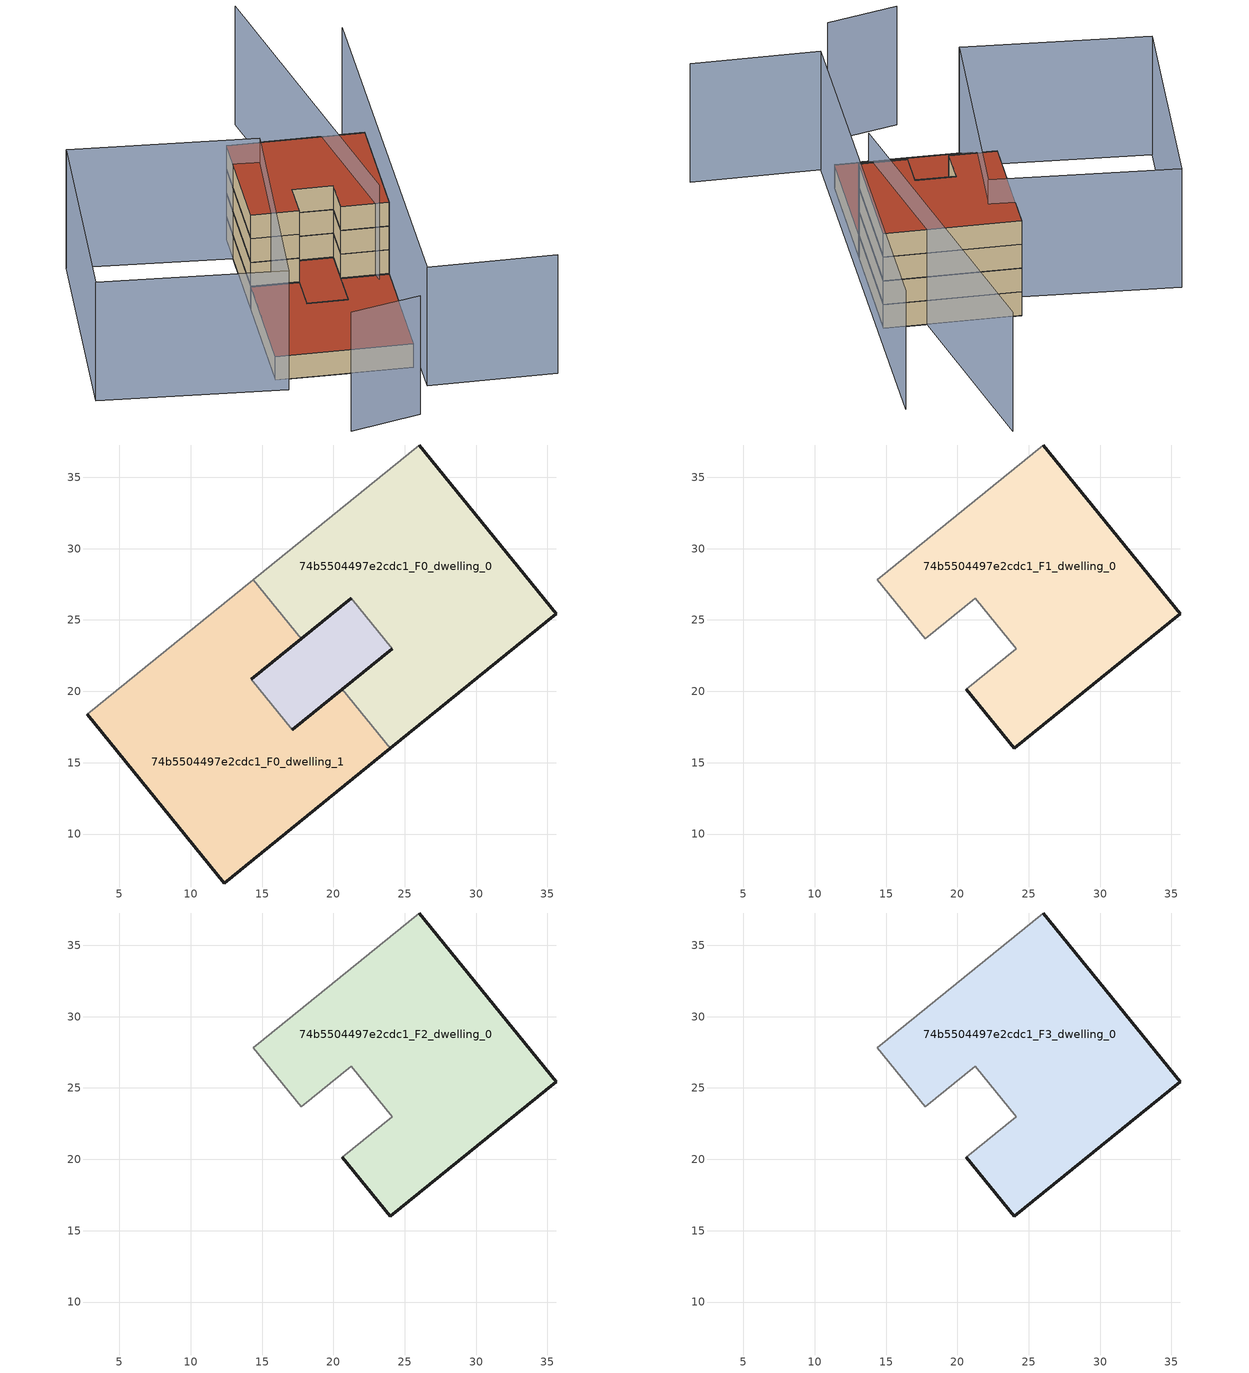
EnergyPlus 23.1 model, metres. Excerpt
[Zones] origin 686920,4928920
74b5504497e2cdc1_F0_dwelling_0
 floor ground (EU_floor_Construction): 35.61,25.44 26.03,37.26 14.39,27.83 17.74,23.69 21.24,26.52 24.11,22.97 20.62,20.14 23.97,16 z0
 wall outside (EU_wall_Construction): 26.03,37.26 35.61,25.44 23.97,16 z0:3
 wall adiabatic (EU_wall_Construction): 20.62,20.14 24.11,22.97 / 21.24,26.52 17.74,23.69 / 14.39,27.83 26.03,37.26 z0:3
 wall to 74b5504497e2cdc1_F0_circulation (EU_wall_Construction): 24.11,22.97 21.24,26.52 z0:3
 wall to 74b5504497e2cdc1_F0_dwelling_1 (EU_wall_Construction): 17.74,23.69 14.39,27.83 / 23.97,16 20.62,20.14 z0:3
74b5504497e2cdc1_F0_dwelling_1
 floor ground (EU_floor_Construction): 23.97,16 20.62,20.14 17.12,17.31 14.25,20.86 17.74,23.69 14.39,27.83 2.75,18.39 12.33,6.57 z0
 wall outside (EU_wall_Construction): 17.74,23.69 14.25,20.86 / 17.12,17.31 20.62,20.14 / 23.97,16 12.33,6.57 2.75,18.39 z0:3
 wall adiabatic (EU_wall_Construction): 2.75,18.39 14.39,27.83 z0:3
 wall to 74b5504497e2cdc1_F0_circulation (EU_wall_Construction): 14.25,20.86 17.12,17.31 z0:3
 roof outside (EU_roof_Construction): 17.74,23.69 14.25,20.86 17.12,17.31 20.62,20.14 23.97,16 12.33,6.57 2.75,18.39 14.39,27.83 z3
74b5504497e2cdc1_F0_circulation
 floor ground (EU_floor_Construction): 24.11,22.97 21.24,26.52 14.25,20.86 17.12,17.31 z0
 wall outside (EU_wall_Construction): 24.11,22.97 17.12,17.31 / 14.25,20.86 21.24,26.52 z0:3
 roof outside (EU_roof_Construction): 21.24,26.52 24.11,22.97 17.12,17.31 14.25,20.86 z3
74b5504497e2cdc1_F1_dwelling_0
 floor to 74b5504497e2cdc1_F0_dwelling_0 (EU_floor_Construction): 35.61,25.44 26.03,37.26 14.39,27.83 17.74,23.69 21.24,26.52 24.11,22.97 20.62,20.14 23.97,16 z3
 wall outside (EU_wall_Construction): 26.03,37.26 35.61,25.44 23.97,16 20.62,20.14 z3:6
 wall adiabatic (EU_wall_Construction): 20.62,20.14 24.11,22.97 21.24,26.52 17.74,23.69 14.39,27.83 26.03,37.26 z3:6
74b5504497e2cdc1_F2_dwelling_0
 floor to 74b5504497e2cdc1_F1_dwelling_0 (EU_floor_Construction): 35.61,25.44 26.03,37.26 14.39,27.83 17.74,23.69 21.24,26.52 24.11,22.97 20.62,20.14 23.97,16 z6
 wall outside (EU_wall_Construction): 26.03,37.26 35.61,25.44 23.97,16 20.62,20.14 z6:9
 wall adiabatic (EU_wall_Construction): 20.62,20.14 24.11,22.97 21.24,26.52 17.74,23.69 14.39,27.83 26.03,37.26 z6:9
74b5504497e2cdc1_F3_dwelling_0
 floor to 74b5504497e2cdc1_F2_dwelling_0 (EU_floor_Construction): 35.61,25.44 26.03,37.26 14.39,27.83 17.74,23.69 21.24,26.52 24.11,22.97 20.62,20.14 23.97,16 z9
 wall outside (EU_wall_Construction): 26.03,37.26 35.61,25.44 23.97,16 20.62,20.14 z9:12
 wall adiabatic (EU_wall_Construction): 20.62,20.14 24.11,22.97 21.24,26.52 17.74,23.69 14.39,27.83 26.03,37.26 z9:12
 roof outside (EU_roof_Construction): 26.03,37.26 35.61,25.44 23.97,16 20.62,20.14 24.11,22.97 21.24,26.52 17.74,23.69 14.39,27.83 z12
shading: -2.61,6.05 4.07,1.2 / 18.76,-7.72 9.69,3.4 / 9.69,3.4 49.33,35.76 / 47.74,48.07 22.29,16.27 / 1.76,16.17 -10.42,33.36 / -10.42,33.36 12.43,49.57 / 12.43,49.57 24.62,32.37 / 24.62,32.37 1.76,16.17 z0:15
[Building]
EU S2 Campaign: North Axis=0; Terrain=City; Solar Distribution=FullExterior
[Site:Location]
Bologna: Latitude=44.5; Longitude=11.25; Time Zone=1; Elevation=37
[SizingPeriod:WeatherFileDays]
AnnualSizingPeriod: Begin Month=1; Begin Day of Month=1; End Month=12; End Day of Month=31; Day of Week for Start Day=Monday; Use Weather File Daylight Saving Period=No; Use Weather File Rain and Snow Indicators=No
[MATERIAL]
EU_InternalMass_Material: Roughness=MediumRough; Thickness=0.1; Conductivity=1; Density=1800; Specific Heat=900; Thermal Absorptance=0.9; Solar Absorptance=0.7; Visible Absorptance=0.7
[MATERIAL:NOMASS] Roughness=MediumRough; Thermal Absorptance=0.9; Solar Absorptance=0.7; Visible Absorptance=0.7
Name | Thermal Resistance
EU_wall_NoMass | 0.937881
EU_roof_NoMass | 0.548572
EU_floor_NoMass | 0.71348
[CONSTRUCTION]
EU_wall_Construction: EU_wall_NoMass
EU_roof_Construction: EU_roof_NoMass
EU_floor_Construction: EU_floor_NoMass
EU_InternalMass_Construction: EU_InternalMass_Material
[ZONE] Type=1; Multiplier=1; Ceiling Height=autocalculate; Floor Area=autocalculate; Part of Total Floor Area=Yes
Name | Volume
74b5504497e2cdc1_F0_dwelling_0; 74b5504497e2cdc1_F1_dwelling_0; 74b5504497e2cdc1_F2_dwelling_0; 74b5504497e2cdc1_F3_dwelling_0; 74b5504497e2cdc1_F0_dwelling_1 | 622.69
74b5504497e2cdc1_F0_circulation | 123.173
[INTERNALMASS] Construction=EU_InternalMass_Construction
Name | Zone or ZoneList | Surface Area
74b5504497e2cdc1_F0_dwelling_0_EU_InternalMass | 74b5504497e2cdc1_F0_dwelling_0 | 207.565
74b5504497e2cdc1_F0_dwelling_1_EU_InternalMass | 74b5504497e2cdc1_F0_dwelling_1 | 207.565
74b5504497e2cdc1_F1_dwelling_0_EU_InternalMass | 74b5504497e2cdc1_F1_dwelling_0 | 456.354
74b5504497e2cdc1_F2_dwelling_0_EU_InternalMass | 74b5504497e2cdc1_F2_dwelling_0 | 456.354
74b5504497e2cdc1_F3_dwelling_0_EU_InternalMass | 74b5504497e2cdc1_F3_dwelling_0 | 456.354
[OTHEREQUIPMENT] Fuel Type=Electricity; Design Level Calculation Method=Watts/Area; Power per Zone Floor Area=1; Fraction Latent=0; Fraction Radiant=0; Fraction Lost=0; Carbon Dioxide Generation Rate=0; EndUse Subcategory=EU_Step8_InternalGains
Name | Zone or ZoneList or Space or SpaceList | Schedule
EU_Step8_InternalGain_74b5504497e2cdc1_F0_dwelling_0_f000 | 74b5504497e2cdc1_F0_dwelling_0 | EU_Step8_GainSchedule_74b5504497e2cdc1_F0_dwelling_0_f000
EU_Step8_InternalGain_74b5504497e2cdc1_F0_dwelling_1_f000 | 74b5504497e2cdc1_F0_dwelling_1 | EU_Step8_GainSchedule_74b5504497e2cdc1_F0_dwelling_1_f000
EU_Step8_InternalGain_74b5504497e2cdc1_F1_dwelling_0_f000 | 74b5504497e2cdc1_F1_dwelling_0 | EU_Step8_GainSchedule_74b5504497e2cdc1_F1_dwelling_0_f000
EU_Step8_InternalGain_74b5504497e2cdc1_F2_dwelling_0_f000 | 74b5504497e2cdc1_F2_dwelling_0 | EU_Step8_GainSchedule_74b5504497e2cdc1_F2_dwelling_0_f000
EU_Step8_InternalGain_74b5504497e2cdc1_F3_dwelling_0_f000 | 74b5504497e2cdc1_F3_dwelling_0 | EU_Step8_GainSchedule_74b5504497e2cdc1_F3_dwelling_0_f000
[ZONEINFILTRATION:DESIGNFLOWRATE]
EU_Circulation_Infiltration_74b5504497e2cdc1_F0_circulation: Zone or ZoneList or Space or SpaceList=74b5504497e2cdc1_F0_circulation; Schedule=EU_AlwaysOn; Design Flow Rate Calculation Method=Flow/Area; Flow Rate per Floor Area=0.0005; Constant Term Coefficient=1; Temperature Term Coefficient=0; Velocity Term Coefficient=0; Velocity Squared Term Coefficient=0
[ZONEVENTILATION:DESIGNFLOWRATE] Schedule=EU_AlwaysOn; Design Flow Rate Calculation Method=AirChanges/Hour; Air Changes per Hour=0.687892; Ventilation Type=Natural; Fan Pressure Rise=0; Fan Total Efficiency=1; Constant Term Coefficient=1; Temperature Term Coefficient=0; Velocity Term Coefficient=0; Velocity Squared Term Coefficient=0; Minimum Indoor Temperature=-100; Maximum Indoor Temperature=100; Delta Temperature=-100; Minimum Outdoor Temperature=-100; Maximum Outdoor Temperature=100; Maximum Wind Speed=40
Name | Zone or ZoneList or Space or SpaceList
EU_ConstantAir_74b5504497e2cdc1_F0_dwelling_0 | 74b5504497e2cdc1_F0_dwelling_0
EU_ConstantAir_74b5504497e2cdc1_F0_dwelling_1 | 74b5504497e2cdc1_F0_dwelling_1
EU_ConstantAir_74b5504497e2cdc1_F1_dwelling_0 | 74b5504497e2cdc1_F1_dwelling_0
EU_ConstantAir_74b5504497e2cdc1_F2_dwelling_0 | 74b5504497e2cdc1_F2_dwelling_0
EU_ConstantAir_74b5504497e2cdc1_F3_dwelling_0 | 74b5504497e2cdc1_F3_dwelling_0
[HVACTEMPLATE:THERMOSTAT] Constant Heating Setpoint=20; Constant Cooling Setpoint=50
EU_HeatOnly_74b5504497e2cdc1_F0_dwelling_0; EU_HeatOnly_74b5504497e2cdc1_F0_dwelling_1; EU_HeatOnly_74b5504497e2cdc1_F1_dwelling_0; EU_HeatOnly_74b5504497e2cdc1_F2_dwelling_0; EU_HeatOnly_74b5504497e2cdc1_F3_dwelling_0
[HVACTEMPLATE:ZONE:IDEALLOADSAIRSYSTEM] System Availability Schedule=EU_AlwaysOn; Maximum Heating Supply Air Temperature=50; Minimum Cooling Supply Air Temperature=13; Maximum Heating Supply Air Humidity Ratio=0.0156; Minimum Cooling Supply Air Humidity Ratio=0.0077; Heating Limit=NoLimit; Cooling Limit=NoLimit; Heating Availability Schedule=EU_AlwaysOn; Cooling Availability Schedule=EU_CoolingOff; Dehumidification Control Type=ConstantSensibleHeatRatio; Cooling Sensible Heat Ratio=0.7; Dehumidification Setpoint=60; Humidification Control Type=None; Humidification Setpoint=30; Outdoor Air Method=None; Outdoor Air Flow Rate per Person=0.00944; Outdoor Air Flow Rate per Zone Floor Area=0; Outdoor Air Flow Rate per Zone=0; Demand Controlled Ventilation Type=None; Outdoor Air Economizer Type=NoEconomizer; Heat Recovery Type=None; Sensible Heat Recovery Effectiveness=0.7; Latent Heat Recovery Effectiveness=0.65
Name | Template Thermostat
74b5504497e2cdc1_F0_dwelling_0 | EU_HeatOnly_74b5504497e2cdc1_F0_dwelling_0
74b5504497e2cdc1_F0_dwelling_1 | EU_HeatOnly_74b5504497e2cdc1_F0_dwelling_1
74b5504497e2cdc1_F1_dwelling_0 | EU_HeatOnly_74b5504497e2cdc1_F1_dwelling_0
74b5504497e2cdc1_F2_dwelling_0 | EU_HeatOnly_74b5504497e2cdc1_F2_dwelling_0
74b5504497e2cdc1_F3_dwelling_0 | EU_HeatOnly_74b5504497e2cdc1_F3_dwelling_0
[SIZING:ZONE] Zone Cooling Design Supply Air Temperature Input Method=SupplyAirTemperature; Zone Cooling Design Supply Air Temperature=13; Zone Heating Design Supply Air Temperature Input Method=SupplyAirTemperature; Zone Heating Design Supply Air Temperature=50; Zone Cooling Design Supply Air Humidity Ratio=0.008; Zone Heating Design Supply Air Humidity Ratio=0.008; Cooling Design Air Flow Method=DesignDay; Cooling Design Air Flow Rate=0; Cooling Minimum Air Flow per Zone Floor Area=0.000762; Cooling Minimum Air Flow=0; Cooling Minimum Air Flow Fraction=0.2; Heating Design Air Flow Method=DesignDay; Heating Design Air Flow Rate=0; Heating Maximum Air Flow per Zone Floor Area=0.002032; Heating Maximum Air Flow=0.141576; Heating Maximum Air Flow Fraction=0.3; Account for Dedicated Outdoor Air System=No; Dedicated Outdoor Air System Control Strategy=NeutralSupplyAir; Dedicated Outdoor Air Low Setpoint Temperature for Design=autosize; Dedicated Outdoor Air High Setpoint Temperature for Design=autosize; Zone Load Sizing Method=Sensible Load Only No Latent Load; Zone Latent Cooling Design Supply Air Humidity Ratio Input Method=HumidityRatioDifference; Zone Cooling Design Supply Air Humidity Ratio Difference=0.005; Zone Latent Heating Design Supply Air Humidity Ratio Input Method=HumidityRatioDifference; Zone Humidification Design Supply Air Humidity Ratio Difference=0.005
74b5504497e2cdc1_F0_dwelling_0; 74b5504497e2cdc1_F0_dwelling_1; 74b5504497e2cdc1_F1_dwelling_0; 74b5504497e2cdc1_F2_dwelling_0; 74b5504497e2cdc1_F3_dwelling_0
[SCHEDULE:CONSTANT]
Name | Hourly Value
EU_AlwaysOn | 1
EU_CoolingOff | 0
[SCHEDULE:FILE] Column Number=1; Rows to Skip at Top=0; Number of Hours of Data=8760; Column Separator=Comma; Interpolate to Timestep=No; Minutes per Item=60; Adjust Schedule for Daylight Savings=Yes
Name | File
EU_Step8_GainSchedule_74b5504497e2cdc1_F0_dwelling_0_f000 | ../../schedules/74b5504497e2cdc1/74b5504497e2cdc1_F0_dwelling_0_f000_gain.csv
EU_Step8_GainSchedule_74b5504497e2cdc1_F0_dwelling_1_f000 | ../../schedules/74b5504497e2cdc1/74b5504497e2cdc1_F0_dwelling_1_f000_gain.csv
EU_Step8_GainSchedule_74b5504497e2cdc1_F1_dwelling_0_f000 | ../../schedules/74b5504497e2cdc1/74b5504497e2cdc1_F1_dwelling_0_f000_gain.csv
EU_Step8_GainSchedule_74b5504497e2cdc1_F2_dwelling_0_f000 | ../../schedules/74b5504497e2cdc1/74b5504497e2cdc1_F2_dwelling_0_f000_gain.csv
EU_Step8_GainSchedule_74b5504497e2cdc1_F3_dwelling_0_f000 | ../../schedules/74b5504497e2cdc1/74b5504497e2cdc1_F3_dwelling_0_f000_gain.csv
